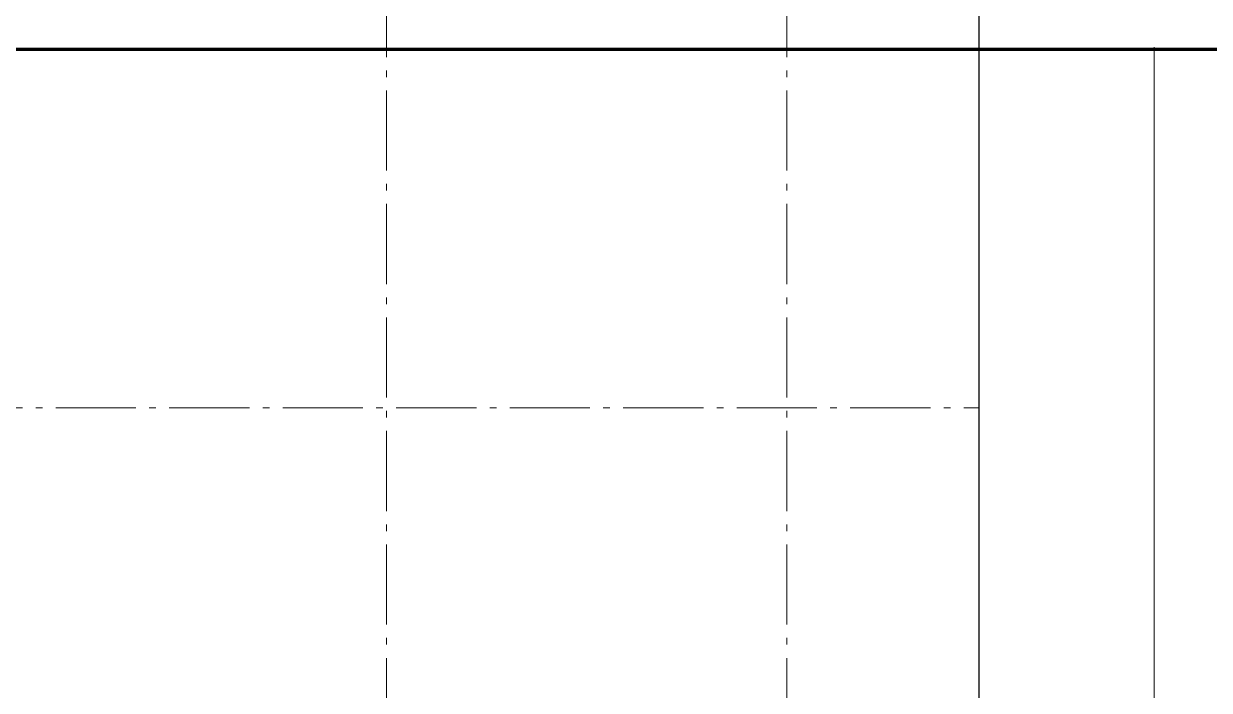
# Model space of a CAD drawing. Header units: millimetres. Extents: x -187347 to 135007, y -6415 to 292048.
# Drawn here: x -32372 to -14613, y 3826 to 13808 of the extents above; entities that cross this region are included whole.
import ezdxf

# ---------------------------------------------------------------- set-up
doc = ezdxf.new("R2010")
doc.units = ezdxf.units.MM
doc.header["$LTSCALE"] = 100
doc.linetypes.add('Z_LINE-CNTR', pattern=[17, 12, -2, 1, -2])
doc.layers.get('0').update_dxf_attribs({"lineweight": 18})
for name, color, linetype, lineweight in [('A-WALL', 7, 'Continuous', 5), ('BORDER', 4, 'Continuous', 70), ('S-GRID', 7, 'Continuous', 5)]:
    doc.layers.add(name, color=color, linetype=linetype, lineweight=lineweight)
doc.layers.add('Tracklength', color=4, linetype='Continuous')

# ---------------------------------------------------------------- blocks, each defined once
blk = doc.blocks.new('A0-Frame')
at = {"layer": 'BORDER', "color": 252, "ltscale": 25}
blk.add_lwpolyline([(0, 83100), (117900, 83100), (117900, 0), (0, 0)], close=True, dxfattribs=at)

msp = doc.modelspace()

# ---------------------------------------------------------------- linework, layer by layer
at = {"layer": 'A-WALL'}
for p, q in [((-15439.9, 505), (-15439.9, 13455)), ((-15439.9, 13455), (-15439.9, 505))]:
    msp.add_line(p, q, dxfattribs=at)
at = {"layer": 'S-GRID', "color": 152, "linetype": 'Z_LINE-CNTR'}
for p, q in [((-26939.9, 111408.8), (-26939.9, -6038.2)), ((-20939.9, 111408.8), (-20939.9, -6038.2)), ((-89691.4, 8055), (-18064, 8055))]:
    msp.add_line(p, q, dxfattribs=at)
at = {"layer": 'Tracklength'}
msp.add_lwpolyline([(-89691.4, 120387.9), (-18064, 120387.9), (-18064, -6038.2), (-89691.4, -6038.2)], close=True, dxfattribs=at)

# ---------------------------------------------------------------- block references
msp.add_blockref('A0-Frame', (-97112.4, 13423.2))

doc.saveas('drawing.dxf')
